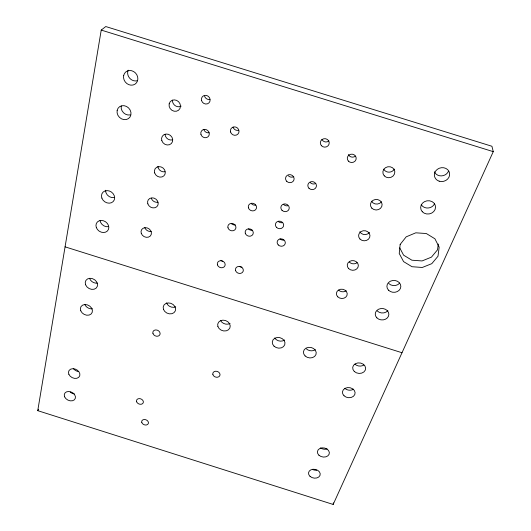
<?xml version="1.0" encoding="UTF-8"?>
<svg xmlns="http://www.w3.org/2000/svg" width="531" height="531" viewBox="0 0 531 531"><rect width="100%" height="100%" fill="white"/><g stroke="black" fill="none" stroke-linecap="round" stroke-linejoin="round"><path stroke-width="0.8" d="M333.163 504.45L493.253 151.647L491.932 146.264L105.769 26.55L101.229 30.081L37.747 410.662L333.163 504.45L333.329 502.83M438.274 244.048L437.544 249.789L431.431 257.15L422.059 260.94L411.903 260.203L403.6 255.172L399.71 247.851M37.747 410.662L38.577 409.262M101.229 30.081L493.253 151.647M65.067 246.842L402.007 352.737M315.334 349.67A6.365 5.257 10.4 0 1 306.407 348.874M293.796 176.584A4.255 3.963 15.1 0 1 288.399 175.827M175.695 306.852A6.332 5.244 24.2 0 1 166.515 302.829M355.425 156.121A4.401 4.135 -2.3 0 1 348.429 154.561M130.301 114.895A7.334 6.491 46.4 0 1 121.247 106.021M282.246 222.681A4.122 3.717 15.4 0 1 278.324 221.454M328.908 140.927A4.394 4.188 4.5 0 1 321.892 139.368M209.101 132.743A4.334 4.002 38.2 0 1 203.877 129.571M238.3 130.307A4.348 4.089 34.6 0 1 233.063 127.108M283.866 240.052A4.075 3.631 14.6 0 1 279.99 238.837M209.898 99.41A4.454 4.155 45.7 0 1 204.568 96.144M235.306 224.859A4.069 3.624 22.5 0 1 231.436 223.644M315.759 183.427A4.261 3.956 9.5 0 1 310.336 182.664M252.364 230.195A4.069 3.631 19.8 0 1 248.488 228.98M241.937 267.146A3.963 3.438 19.2 0 1 239.348 266.33M222.715 261.332A3.963 3.432 21.6 0 1 220.956 260.303M255.57 205.092A4.142 3.757 20.9 0 1 251.628 203.864M287.702 205.776A4.168 3.81 15 0 1 283.727 204.541M394.334 169.097A5.914 5.456 -8.2 0 1 388.984 172.163A5.914 5.456 -8.2 0 1 383.754 169.15M381.437 201.8A5.761 5.23 -2.5 0 1 371.508 201.183M369.496 232.445A5.615 5.018 1.5 0 1 359.812 231.788M357.124 262.712A5.483 4.812 4.4 0 1 349.411 262.148M346.219 290.742A5.363 4.613 6.5 0 1 338.678 290.152M151.289 231.403A5.343 4.58 31.1 0 1 144.777 227.6M157.953 202.231A5.469 4.772 33.4 0 1 151.308 198.309M164.915 171.752A5.602 4.971 36.4 0 1 157.873 166.356M172.183 139.925A5.748 5.184 40.4 0 1 165.002 134.343M181.124 106.127A5.907 5.403 46 0 1 175.17 105.649A5.907 5.403 46 0 1 172.475 100.1M448.489 171.228A7.593 6.837 -14.8 0 1 441.407 175.894A7.593 6.837 -14.8 0 1 434.418 171.779M434.617 203.599A7.368 6.571 -9.3 0 1 428.152 207.999A7.368 6.571 -9.3 0 1 421.236 204.661M399.651 283.129A6.883 5.907 0.4 0 1 388.765 283.521M387.882 310.635A6.717 5.675 2.7 0 1 377.262 310.947M108.556 226.657A6.684 5.615 34.5 0 1 100.047 220.372M114.265 197.572A6.843 5.848 36.9 0 1 105.569 190.257M136.998 80.778A7.56 6.744 51.6 0 1 129.544 78.044A7.56 6.744 51.6 0 1 128.17 70.178M74.333 393.869A5.814 4.354 26.4 0 1 70.265 392.124M78.688 371.554A5.927 4.52 27.1 0 1 73.524 368.693M316.688 470.227A5.848 4.387 10.5 0 1 312.328 469.304M327.069 448.934A5.96 4.553 9.9 0 1 320.538 447.898M92.44 308.757A6.246 4.985 29.6 0 1 84.774 304.409M97.478 283.103A6.385 5.177 30.9 0 1 89.659 278.636M353.619 389.163A6.286 5.031 7.5 0 1 344.798 388.32M363.954 364.97A6.418 5.23 6.2 0 1 354.94 364.147M230.082 323.425A6.326 5.264 18.8 0 1 220.518 320.412M284.589 339.993A6.345 5.264 13.4 0 1 274.739 338.028M400.162 244.419L399.232 253.486L403.58 261.617L411.996 266.715L422.291 267.471L431.796 263.661L437.995 256.241L439.17 247.127L434.909 238.784L426.327 233.527L415.786 232.817L406.195 236.833L400.162 244.419M123.65 75.634A7.673 6.823 51 0 0 133.035 85.013A7.673 6.823 51 0 0 135.392 72.88A7.673 6.823 51 0 0 123.65 75.634M286.707 181.297A4.314 4.002 15.2 0 0 293.942 179.943A4.314 4.002 15.2 0 0 288.831 174.699A4.314 4.002 15.2 0 0 286.707 181.297M163.448 309.301A6.412 5.283 24.1 0 0 174.002 312.659A6.412 5.283 24.1 0 0 170.736 303.281A6.412 5.283 24.1 0 0 163.448 309.301M348.389 161.105A4.46 4.182 -1.4 0 0 355.969 159.658A4.46 4.182 -1.4 0 0 350.865 154.236A4.46 4.182 -1.4 0 0 348.389 161.105M117.145 110.494A7.441 6.558 45.9 0 0 126.338 119.528A7.441 6.558 45.9 0 0 128.588 107.939A7.441 6.558 45.9 0 0 117.145 110.494M276.545 227.387A4.175 3.75 15.5 0 0 283.521 226.179A4.175 3.75 15.5 0 0 278.549 221.208A4.175 3.75 15.5 0 0 276.545 227.387M321.481 145.726A4.454 4.241 5.3 0 0 329.021 144.233A4.454 4.241 5.3 0 0 323.837 138.75A4.454 4.241 5.3 0 0 321.481 145.726M200.95 134.423A4.394 4.049 37.5 0 0 208.139 136.679A4.394 4.049 37.5 0 0 206.048 129.591A4.394 4.049 37.5 0 0 200.95 134.423M230.54 131.967A4.414 4.135 33.9 0 0 237.788 134.237A4.414 4.135 33.9 0 0 235.804 127.082A4.414 4.135 33.9 0 0 230.54 131.967M278.257 244.944A4.129 3.664 14.7 0 0 285.16 243.789A4.129 3.664 14.7 0 0 280.249 238.91A4.129 3.664 14.7 0 0 278.257 244.944M201.588 100.605A4.513 4.202 44.8 0 0 208.929 102.908A4.513 4.202 44.8 0 0 206.798 95.527A4.513 4.202 44.8 0 0 201.588 100.605M227.972 227.792A4.129 3.657 22.5 0 0 234.782 229.943A4.129 3.657 22.5 0 0 232.91 223.591A4.129 3.657 22.5 0 0 227.972 227.792M308.962 188.239A4.321 3.996 9.9 0 0 316.257 186.899A4.321 3.996 9.9 0 0 311.193 181.668A4.321 3.996 9.9 0 0 308.962 188.239M152.994 333.594A3.77 3.04 23.9 0 0 159.194 335.559A3.77 3.04 23.9 0 0 157.222 330.136A3.77 3.04 23.9 0 0 152.994 333.594M141.83 422.63A3.505 2.642 21.5 0 0 147.605 424.475A3.505 2.642 21.5 0 0 145.726 419.709A3.505 2.642 21.5 0 0 141.83 422.63M245.276 233.209A4.129 3.664 19.7 0 0 252.086 235.359A4.129 3.664 19.7 0 0 250.28 229.027A4.129 3.664 19.7 0 0 245.276 233.209M235.565 270.551A4.016 3.465 19.2 0 0 242.189 272.642A4.016 3.465 19.2 0 0 240.397 266.622A4.016 3.465 19.2 0 0 235.565 270.551M217.438 264.863A4.016 3.465 21.5 0 0 224.062 266.954A4.016 3.465 21.5 0 0 222.197 260.913A4.016 3.465 21.5 0 0 217.438 264.863M248.408 207.794A4.202 3.797 20.8 0 0 255.338 209.977A4.202 3.797 20.8 0 0 253.513 203.433A4.202 3.797 20.8 0 0 248.408 207.794M282.007 210.309A4.228 3.843 15.1 0 0 289.083 209.041A4.228 3.843 15.1 0 0 284.065 203.97A4.228 3.843 15.1 0 0 282.007 210.309M212.904 374.687A3.704 2.954 18.1 0 0 219.018 376.625A3.704 2.954 18.1 0 0 217.279 371.428A3.704 2.954 18.1 0 0 212.904 374.687M136.666 401.834A3.564 2.721 22.4 0 0 142.527 403.706A3.564 2.721 22.4 0 0 140.602 398.801A3.564 2.721 22.4 0 0 136.666 401.834M384.258 175.847A6 5.516 -7.4 0 0 394.48 173.976A6 5.516 -7.4 0 0 387.803 166.78A6 5.516 -7.4 0 0 384.258 175.847M371.839 208.165A5.841 5.29 -1.9 0 0 381.782 206.446A5.841 5.29 -1.9 0 0 375.218 199.517A5.841 5.29 -1.9 0 0 371.839 208.165M359.972 239.03A5.695 5.064 1.9 0 0 369.662 237.443A5.695 5.064 1.9 0 0 363.211 230.759A5.695 5.064 1.9 0 0 359.972 239.03M348.621 268.567A5.562 4.852 4.7 0 0 358.06 267.106A5.562 4.852 4.7 0 0 351.714 260.655A5.562 4.852 4.7 0 0 348.621 268.567M337.762 296.816A5.436 4.653 6.7 0 0 346.962 295.468A5.436 4.653 6.7 0 0 340.723 289.242A5.436 4.653 6.7 0 0 337.762 296.816M141.273 233.388A5.416 4.62 30.9 0 0 150.127 236.195A5.416 4.62 30.9 0 0 147.266 227.945A5.416 4.62 30.9 0 0 141.273 233.388M147.817 203.824A5.542 4.819 33.1 0 0 156.871 206.685A5.542 4.819 33.1 0 0 153.977 198.109A5.542 4.819 33.1 0 0 147.817 203.824M154.66 172.92A5.682 5.025 36 0 0 163.913 175.841A5.682 5.025 36 0 0 160.993 166.907A5.682 5.025 36 0 0 154.66 172.92M161.809 140.629A5.828 5.237 39.9 0 0 171.274 143.609A5.828 5.237 39.9 0 0 168.327 134.297A5.828 5.237 39.9 0 0 161.809 140.629M169.17 103.85A5.994 5.463 45.3 0 0 176.484 111.211A5.994 5.463 45.3 0 0 178.635 101.753A5.994 5.463 45.3 0 0 169.17 103.85M439.183 181.197A7.706 6.916 -14.1 0 0 449.598 173.252A7.706 6.916 -14.1 0 0 437.272 169.369A7.706 6.916 -14.1 0 0 439.183 181.197M422.278 211.716A7.474 6.644 -8.8 0 0 435.048 209.566A7.474 6.644 -8.8 0 0 426.97 200.824A7.474 6.644 -8.8 0 0 422.278 211.716M388.513 290.185A6.976 5.96 0.7 0 0 400.414 288.466A6.976 5.96 0.7 0 0 392.681 280.507A6.976 5.96 0.7 0 0 388.513 290.185M376.857 317.837A6.81 5.722 3 0 0 388.46 316.257A6.81 5.722 3 0 0 380.846 308.564A6.81 5.722 3 0 0 376.857 317.837M96.337 227.587A6.777 5.668 34.3 0 0 107.328 231.078A6.777 5.668 34.3 0 0 103.505 220.79A6.777 5.668 34.3 0 0 96.337 227.587M101.866 198.083A6.936 5.901 36.6 0 0 113.096 201.641A6.936 5.901 36.6 0 0 109.233 190.948A6.936 5.901 36.6 0 0 101.866 198.083M64.623 396.83A5.881 4.381 26.3 0 0 74.24 399.909A5.881 4.381 26.3 0 0 70.716 391.825A5.881 4.381 26.3 0 0 64.623 396.83M68.851 374.269A6 4.54 27 0 0 78.648 377.402A6 4.54 27 0 0 75.083 369.038A6 4.54 27 0 0 68.851 374.269M310.044 476.36A5.914 4.414 10.6 0 0 319.967 475.497A5.914 4.414 10.6 0 0 313.098 469.258A5.914 4.414 10.6 0 0 310.044 476.36M318.945 455.233A6.033 4.58 10 0 0 329.094 454.284A6.033 4.58 10 0 0 322.118 447.865A6.033 4.58 10 0 0 318.945 455.233M80.752 310.768A6.326 5.018 29.5 0 0 91.066 314.053A6.326 5.018 29.5 0 0 87.383 304.88A6.326 5.018 29.5 0 0 80.752 310.768M85.617 284.795A6.465 5.217 30.7 0 0 96.144 288.141A6.465 5.217 30.7 0 0 92.421 278.629A6.465 5.217 30.7 0 0 85.617 284.795M344.015 395.761A6.365 5.064 7.6 0 0 354.788 394.553A6.365 5.064 7.6 0 0 347.526 387.597A6.365 5.064 7.6 0 0 344.015 395.761M354.27 371.435A6.498 5.264 6.4 0 0 365.301 370.107A6.498 5.264 6.4 0 0 357.927 362.925A6.498 5.264 6.4 0 0 354.27 371.435M217.869 326.432A6.405 5.303 18.8 0 0 228.443 329.797A6.405 5.303 18.8 0 0 225.496 320.512A6.405 5.303 18.8 0 0 217.869 326.432M274.029 346.166A6.425 5.303 13.5 0 0 284.749 344.752A6.425 5.303 13.5 0 0 277.122 337.497A6.425 5.303 13.5 0 0 274.029 346.166M305.119 355.949A6.452 5.297 10.6 0 0 315.958 354.575A6.452 5.297 10.6 0 0 308.425 347.347A6.452 5.297 10.6 0 0 305.119 355.949"/></g></svg>
